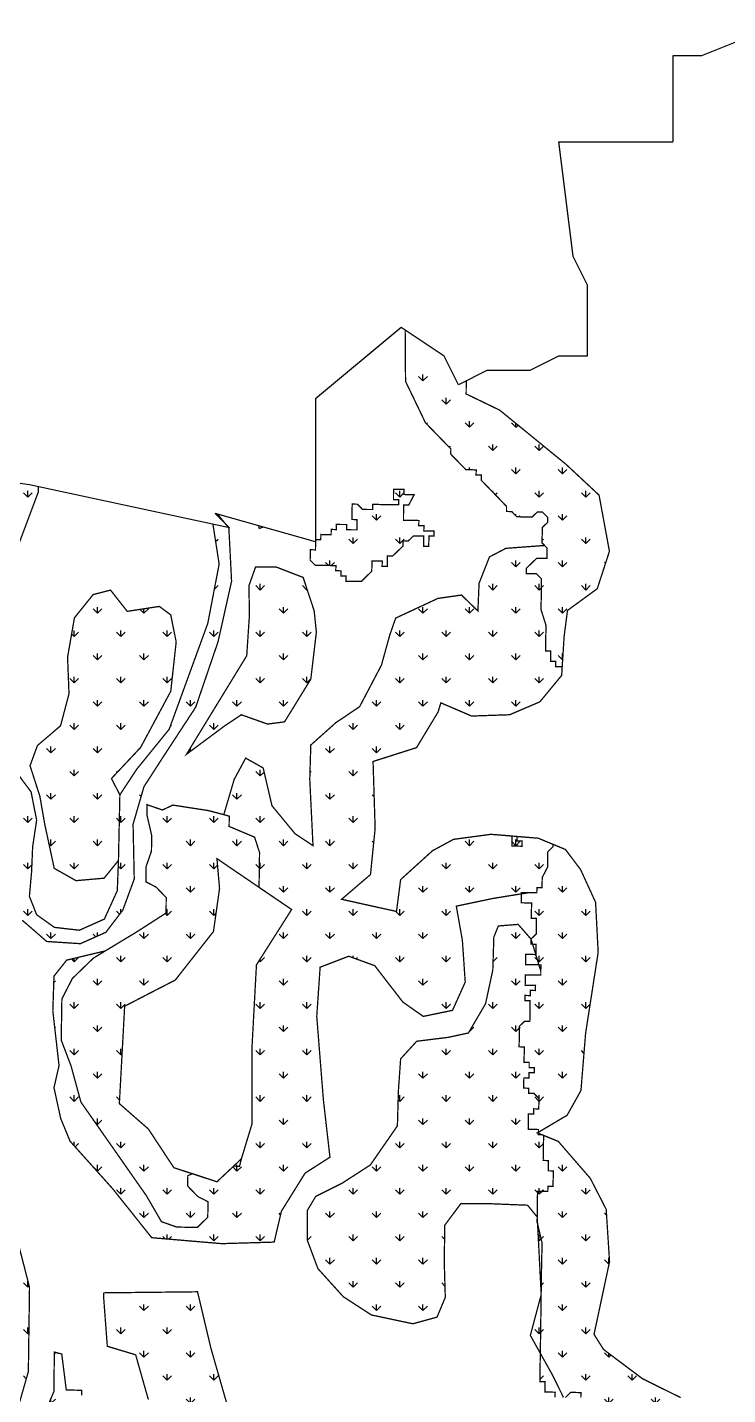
# Model space of a CAD drawing. Header units: metres. Extents: x 265783 to 267484, y 2146823 to 2149464.
# Drawn here: x 266300 to 266841, y 2148407 to 2149464 of the extents above; entities that cross this region are included whole.
import ezdxf

# ---------------------------------------------------------------- set-up
doc = ezdxf.new("R2010")
doc.units = ezdxf.units.M
doc.layers.add('MANGROOVES BUFFER ZONE', color=120, linetype='Continuous')
doc.layers.add('village', color=3, linetype='Continuous')

msp = doc.modelspace()

# ---------------------------------------------------------------- hatches: boundary and pattern name
at = {"layer": 'MANGROOVES BUFFER ZONE'}
h = msp.add_hatch(dxfattribs=at)
h.set_pattern_fill('GRASS', color=256)
h.paths.add_polyline_path([(266446.7, 2148821.6), (266504.4, 2148782.3), (266477.2, 2148739.5), (266473.8, 2148676.4), (266473.8, 2148616.7), (266465.6, 2148589.7), (266459.6, 2148584), (266446.7, 2148571.9), (266413.4, 2148582.8), (266393.7, 2148612.7), (266371.3, 2148632.3), (266375.4, 2148707.6), (266414.5, 2148727.8), (266444, 2148765.3), (266448.7, 2148798.6)], flags=16)
h.paths.add_polyline_path([(266622.2, 2149209.9), (266592.1, 2149230), (266592.4, 2149190.4), (266607.8, 2149158.4), (266627.4, 2149138.2), (266627.3, 2149134.2), (266639.1, 2149122.1), (266643, 2149122.1), (266647, 2149122), (266646.9, 2149118), (266650.9, 2149118), (266650.9, 2149114), (266662.6, 2149101.9), (266666.5, 2149097.9), (266670.4, 2149093.8), (266670.4, 2149089.9), (266674.4, 2149089.8), (266678.3, 2149085.8), (266682.2, 2149085.7), (266686.2, 2149085.6), (266690.2, 2149085.6), (266694.2, 2149089.5), (266698.2, 2149089.4), (266702.1, 2149085.4), (266702.1, 2149081.4), (266698, 2149077.5), (266698, 2149073.5), (266697.9, 2149069.6), (266697.9, 2149065.6), (266699.8, 2149063.6), (266669.9, 2149061.4), (266657.2, 2149054.7), (266649.2, 2149034.4), (266648.3, 2149013), (266635.6, 2149025.3), (266617.4, 2149022.7), (266584.8, 2149007.5), (266580.2, 2148994.4), (266573.8, 2148971.2), (266556.9, 2148939), (266538.7, 2148926.8), (266519.2, 2148909.4), (266518.4, 2148882.8), (266520.9, 2148831.6), (266507, 2148840.9), (266489.2, 2148862.5), (266482.4, 2148891.7), (266468.9, 2148899.3), (266460, 2148882.8), (266452, 2148855.6), (266440.3, 2148858.7), (266412.6, 2148863), (266404.6, 2148859.2), (266392.7, 2148863.3), (266392.6, 2148855.4), (266396.3, 2148839.4), (266396.1, 2148827.5), (266392, 2148815.6), (266391.8, 2148803.7), (266399.7, 2148799.6), (266407.5, 2148791.5), (266407.4, 2148779.6), (266395.3, 2148771.8), (266383.3, 2148764.1), (266360.4, 2148750.3), (266330.6, 2148743.2), (266320.8, 2148730.8), (266319.9, 2148704), (266324.7, 2148661.7), (266320.8, 2148644.6), (266326, 2148620.8), (266333.2, 2148603.3), (266366, 2148566.7), (266396.3, 2148528.7), (266450.4, 2148524.1), (266490.9, 2148525.3), (266496.5, 2148549.2), (266514.8, 2148578.6), (266534, 2148590.9), (266528.9, 2148635.4), (266523.8, 2148699.7), (266526.4, 2148737.7), (266548.5, 2148746.2), (266568.6, 2148738.9), (266590.3, 2148710.8), (266606.1, 2148699.7), (266628.7, 2148704.4), (266638.5, 2148726.2), (266636.3, 2148758.5), (266631.6, 2148784.9), (266660.2, 2148790.9), (266681.9, 2148794.4), (266681.9, 2148791.4), (266681.8, 2148787.5), (266685.8, 2148787.4), (266689.8, 2148787.4), (266689.7, 2148783.4), (266689.6, 2148779.4), (266689.6, 2148775.4), (266693.5, 2148775.4), (266693.5, 2148771.4), (266693.4, 2148767.4), (266693.4, 2148763.4), (266689.3, 2148759.5), (266679.4, 2148770.8), (266664.1, 2148769.6), (266660.6, 2148761), (266659.8, 2148735.5), (266654.2, 2148709.5), (266641, 2148686.9), (266625.3, 2148683.5), (266601, 2148680.5), (266588.6, 2148666.9), (266586.9, 2148642.6), (266586.1, 2148615.1), (266565.2, 2148584.9), (266543.4, 2148570.8), (266523, 2148560.6), (266516.6, 2148549.9), (266516.6, 2148526.5), (266524.7, 2148504.8), (266544.3, 2148483.1), (266566, 2148469), (266598, 2148462.2), (266616.7, 2148467.3), (266623.1, 2148482.6), (266622.3, 2148509.9), (266622.7, 2148538.4), (266635.1, 2148555), (266656.4, 2148555), (266686.7, 2148553.8), (266694.1, 2148544.7), (266694, 2148540.8), (266694.4, 2148539.3), (266697.2, 2148484.7), (266688.8, 2148453.2), (266696.5, 2148439.4), (266696.4, 2148433.4), (266696.3, 2148425.4), (266696.2, 2148421.4), (266696.2, 2148417.5), (266700.2, 2148417.4), (266700.1, 2148413.4), (266700, 2148409.4), (266704, 2148409.4), (266708, 2148409.3), (266707.9, 2148405.4), (266711.9, 2148405.3), (266715.9, 2148405.2), (266719.9, 2148409.1), (266723.9, 2148409.1), (266727.9, 2148409), (266727.8, 2148405.1), (266727.8, 2148401.1), (266731.7, 2148397), (266731.6, 2148393.1), (266735.6, 2148393), (266739.6, 2148393), (266743.5, 2148392.9), (266747.5, 2148392.8), (266751.5, 2148392.8), (266751.4, 2148388.8), (266755.4, 2148388.7), (266759.4, 2148388.7), (266759.3, 2148384.7), (266763.3, 2148384.6), (266763.2, 2148380.7), (266767.1, 2148376.6), (266771.1, 2148372.6), (266775, 2148372.5), (266775.1, 2148376.5), (266779.1, 2148376.5), (266779, 2148372.5), (266779, 2148368.5), (266775, 2148368.6), (266771, 2148368.6), (266770.9, 2148364.7), (266767, 2148364.7), (266770.9, 2148360.7), (266770.8, 2148356.7), (266770.8, 2148352.7), (266774.7, 2148352.7), (266774.7, 2148348.7), (266778.7, 2148348.6), (266782, 2148304.8), (266777.6, 2148277.1), (266773.6, 2148273.2), (266765.6, 2148273.3), (266749.7, 2148269.5), (266741.6, 2148265.7), (266741.6, 2148261.7), (266737.4, 2148245.9), (266737.3, 2148241.9), (266737.3, 2148237.9), (266733.3, 2148238), (266730.4, 2148235.2), (266732.5, 2148235.2), (266756.9, 2148239.1), (266772.6, 2148248.6), (266783.7, 2148261.3), (266792.1, 2148280.7), (266815.7, 2148312.5), (266824.4, 2148344.3), (266820.9, 2148378.9), (266805, 2148405.1), (266775.5, 2148419.7), (266745.4, 2148442.3), (266738, 2148454), (266750, 2148510.2), (266747.4, 2148550.6), (266735.1, 2148574.6), (266710.4, 2148603.1), (266694.2, 2148609.7), (266717.2, 2148623.3), (266727.9, 2148642.4), (266731.5, 2148686.7), (266741.2, 2148749.2), (266739.2, 2148787.9), (266727.6, 2148813.2), (266715.9, 2148828.7), (266694.9, 2148837.4), (266658.3, 2148840.4), (266629.4, 2148836.5), (266613.2, 2148827.7), (266588.6, 2148805.4), (266585.4, 2148780.8), (266543, 2148790.2), (266565.3, 2148809.3), (266568.9, 2148844.9), (266567.3, 2148896.7), (266600.9, 2148907.4), (266617.5, 2148934.9), (266619.7, 2148942), (266643.4, 2148931.8), (266672.8, 2148932.8), (266696.2, 2148942.8), (266713, 2148963.2), (266714.9, 2148993.3), (266717.5, 2149013.4), (266740.5, 2149030.2), (266749.9, 2149059.1), (266741.9, 2149102.5), (266716.6, 2149126.1), (266665.1, 2149168.2), (266639.2, 2149180.7), (266639.3, 2149190.9), (266633.2, 2149187.8)])
h = msp.add_hatch(dxfattribs=at)
h.set_pattern_fill('GRASS', color=256)
h.paths.add_polyline_path([(266308.7, 2149105), (266308.8, 2149109), (266301.8, 2149110.5), (266224.5, 2149121.5), (266163.8, 2149131.6), (266166.9, 2149121.6), (266133, 2149076.9), (266121.6, 2149056.4), (266117.4, 2149027.5), (266128.1, 2148990.6), (266141.4, 2148976.2), (266170.3, 2148976.6), (266180.9, 2149007.4), (266196.9, 2149062.9), (266210.6, 2149071.2), (266227.7, 2149057.2), (266232.3, 2149036.2), (266244.4, 2149027.1), (266260.8, 2149028.6), (266290.1, 2149055.3)])
h = msp.add_hatch(dxfattribs=at)
h.set_pattern_fill('GRASS', color=256)
h.paths.add_polyline_path([(266583.2, 2149107.1), (266583.1, 2149103.1), (266583.1, 2149099.1), (266587, 2149099), (266587, 2149095.1), (266583, 2149095.1), (266579, 2149095.2), (266575, 2149095.2), (266571.1, 2149095.3), (266567.1, 2149095.4), (266567, 2149091.4), (266563.1, 2149091.4), (266559.1, 2149091.5), (266555.2, 2149095.5), (266551.2, 2149095.6), (266551.1, 2149091.6), (266551.1, 2149087.6), (266551, 2149083.7), (266555, 2149083.6), (266554.9, 2149079.6), (266554.9, 2149075.7), (266550.9, 2149075.7), (266546.9, 2149075.8), (266547, 2149079.8), (266543, 2149079.8), (266539, 2149079.9), (266539, 2149075.9), (266535, 2149076), (266534.9, 2149072), (266531, 2149072), (266527, 2149072.1), (266526.9, 2149068.1), (266523, 2149068.2), (266522.9, 2149064.2), (266522.8, 2149060.2), (266518.9, 2149060.3), (266518.8, 2149056.3), (266518.7, 2149052.3), (266522.7, 2149048.3), (266526.6, 2149048.2), (266530.6, 2149048.2), (266534.6, 2149048.1), (266538.6, 2149048.1), (266538.5, 2149044.1), (266542.5, 2149044), (266542.4, 2149040.1), (266546.4, 2149040), (266546.3, 2149036), (266550.3, 2149036), (266554.3, 2149035.9), (266558.3, 2149035.8), (266562.3, 2149039.8), (266566.3, 2149043.7), (266566.4, 2149047.7), (266566.4, 2149051.6), (266570.4, 2149051.6), (266574.4, 2149051.5), (266574.3, 2149047.5), (266578.3, 2149047.5), (266578.4, 2149051.5), (266578.4, 2149055.4), (266582.4, 2149055.4), (266586.4, 2149059.3), (266590.5, 2149063.2), (266590.5, 2149067.2), (266594.5, 2149067.1), (266598.5, 2149071), (266602.5, 2149071), (266606.5, 2149070.9), (266606.4, 2149066.9), (266606.4, 2149063), (266610.3, 2149062.9), (266610.4, 2149066.9), (266610.5, 2149070.9), (266614.4, 2149070.8), (266614.5, 2149074.8), (266610.5, 2149074.8), (266606.5, 2149074.9), (266606.6, 2149078.9), (266602.6, 2149078.9), (266602.7, 2149082.9), (266598.7, 2149083), (266594.7, 2149083), (266590.8, 2149083.1), (266590.8, 2149087.1), (266590.9, 2149091), (266590.9, 2149095), (266594.9, 2149094.9), (266599, 2149102.8), (266595, 2149102.9), (266591.1, 2149103), (266591.1, 2149106.9), (266587.1, 2149107)], flags=17)
h.paths.add_polyline_path([(266482.5, 2149077.8), (266478.9, 2149078.8), (266479.4, 2149076.8)])
h = msp.add_hatch(dxfattribs=at)
h.set_pattern_fill('GRASS', color=256)
h.paths.add_polyline_path([(266447.6, 2148989.4), (266458, 2149036), (266455.9, 2149077.1), (266455.7, 2149077.5), (266443.6, 2149080.1), (266448.4, 2149049.2), (266439.6, 2149003.4), (266409.8, 2148921.6), (266384.7, 2148890.7), (266371.7, 2148870.9), (266370.6, 2148820.2), (266369.7, 2148796.8), (266359.7, 2148774.9), (266340.4, 2148766.3), (266321.1, 2148768.5), (266307.4, 2148778.3), (266301.8, 2148792.5), (266303.5, 2148811.4), (266304.3, 2148830.7), (266307.4, 2148851.3), (266303.1, 2148873.2), (266293.2, 2148886.5), (266281.2, 2148896.4), (266255.4, 2148900.6), (266229.6, 2148901.9), (266212.4, 2148897.2), (266188, 2148885.6), (266192.3, 2148896.8), (266215.4, 2148913.1), (266229.6, 2148925.1), (266230, 2148939.7), (266217.2, 2148944), (266198.7, 2148930.3), (266175.5, 2148926.8), (266155.7, 2148921.2), (266141.6, 2148906.2), (266140.3, 2148892.1), (266162.6, 2148886.5), (266173.8, 2148876.6), (266161.3, 2148865), (266139.4, 2148864.2), (266114.1, 2148874.5), (266090, 2148882.2), (266059.1, 2148873.6), (266048.8, 2148832), (266052.2, 2148797.2), (266080.2, 2148773.6), (266096.1, 2148773.2), (266112.4, 2148781.8), (266126.5, 2148789.9), (266139.9, 2148788.2), (266164.4, 2148756.2), (266215.9, 2148680.2), (266222.8, 2148651.9), (266231.8, 2148629.6), (266256.9, 2148574.8), (266281.9, 2148532.5), (266291, 2148498.8), (266295.8, 2148456.8), (266292.8, 2148420.8), (266283.3, 2148386.5), (266266.6, 2148357.3), (266241.7, 2148323.4), (266232.3, 2148297.9), (266233.7, 2148295.7), (266230.2, 2148285.5), (266228.6, 2148274.6), (266225.7, 2148256.8), (266226.7, 2148232.4), (266229.4, 2148224.2), (266250.2, 2148310.7), (266287.8, 2148379), (266301, 2148425.2), (266301.9, 2148490.4), (266292.1, 2148528.5), (266236.9, 2148634.7), (266226.6, 2148686.1), (266152.8, 2148788.9), (266153.8, 2148819.4), (266169.5, 2148846.6), (266199.3, 2148882.2), (266233.3, 2148892.3), (266271.5, 2148891.1), (266290.8, 2148874.3), (266296.3, 2148860.4), (266290.4, 2148827.3), (266287.9, 2148792.9), (266296.3, 2148774), (266315.2, 2148757.6), (266341.2, 2148755.9), (266360.9, 2148764.7), (266374, 2148781.9), (266382.8, 2148805.9), (266381.9, 2148848.2), (266390.3, 2148877.2), (266405.6, 2148900.9), (266430.3, 2148938.7)])
h = msp.add_hatch(dxfattribs=at)
h.set_pattern_fill('GRASS', color=256)
h.paths.add_polyline_path([(266631.6, 2148784.9), (266660.2, 2148790.9), (266681.9, 2148794.4), (266681.9, 2148795.4), (266685.9, 2148795.4), (266689.9, 2148795.3), (266693.8, 2148795.2), (266693.9, 2148799.2), (266697.9, 2148799.2), (266697.9, 2148803.1), (266698, 2148807.1), (266702.1, 2148815), (266702.1, 2148819), (266702.2, 2148823), (266702.3, 2148826.9), (266706.3, 2148830.9), (266706.3, 2148832.7), (266694.9, 2148837.4), (266678.6, 2148838.7), (266678.5, 2148835.2), (266682.5, 2148835.2), (266682.4, 2148831.2), (266678.5, 2148831.3), (266674.5, 2148831.3), (266674.6, 2148835.3), (266674.6, 2148839.1), (266658.3, 2148840.4), (266629.4, 2148836.5), (266613.2, 2148827.7), (266588.6, 2148805.4), (266585.4, 2148780.8), (266543, 2148790.2), (266565.3, 2148809.3), (266568.9, 2148844.9), (266567.3, 2148896.7), (266600.9, 2148907.4), (266617.5, 2148934.9), (266619.7, 2148942), (266643.4, 2148931.8), (266672.8, 2148932.8), (266696.2, 2148942.8), (266713, 2148963.2), (266713.4, 2148969.9), (266712.3, 2148969.9), (266708.4, 2148970), (266708.4, 2148974), (266704.4, 2148974), (266704.5, 2148978), (266704.6, 2148982), (266700.6, 2148982), (266700.6, 2148986), (266700.9, 2149001.9), (266697.1, 2149013.9), (266697.1, 2149017.9), (266697.2, 2149021.9), (266697.3, 2149025.8), (266697.4, 2149033.8), (266697.4, 2149037.8), (266693.5, 2149041.8), (266689.6, 2149041.8), (266685.6, 2149041.9), (266685.6, 2149045.9), (266689.7, 2149049.8), (266693.7, 2149053.7), (266697.7, 2149053.7), (266701.7, 2149053.6), (266701.7, 2149057.6), (266701.8, 2149061.5), (266699.8, 2149063.6), (266669.9, 2149061.4), (266657.2, 2149054.7), (266649.2, 2149034.4), (266648.3, 2149013), (266635.6, 2149025.3), (266617.4, 2149022.7), (266584.8, 2149007.5), (266580.2, 2148994.4), (266573.8, 2148971.2), (266556.9, 2148939), (266538.7, 2148926.8), (266519.2, 2148909.4), (266518.4, 2148882.8), (266520.9, 2148831.6), (266507, 2148840.9), (266489.2, 2148862.5), (266482.4, 2148891.7), (266468.9, 2148899.3), (266460, 2148882.8), (266452, 2148855.6), (266456.2, 2148854.4), (266456.1, 2148846.5), (266475.8, 2148838.2), (266479.6, 2148826.3), (266479.4, 2148810.4), (266479.2, 2148799.4), (266504.4, 2148782.3), (266477.2, 2148739.5), (266473.8, 2148676.4), (266473.8, 2148616.7), (266465.6, 2148589.7), (266464.1, 2148583.9), (266459.6, 2148584), (266446.7, 2148571.9), (266427.6, 2148578.2), (266424.2, 2148576.6), (266424.1, 2148568.6), (266431.9, 2148560.5), (266439.8, 2148556.5), (266439.6, 2148544.5), (266435.6, 2148540.6), (266431.6, 2148536.7), (266415.7, 2148536.9), (266403.8, 2148541.1), (266392.2, 2148561.1), (266341.6, 2148633.5), (266334, 2148661.4), (266326.4, 2148681.4), (266326.7, 2148701.3), (266326.9, 2148713.2), (266335, 2148729), (266351.2, 2148744.7), (266360.4, 2148750.3), (266330.6, 2148743.2), (266320.8, 2148730.8), (266319.9, 2148704), (266324.7, 2148661.7), (266320.8, 2148644.6), (266326, 2148620.8), (266333.2, 2148603.3), (266366, 2148566.7), (266396.3, 2148528.7), (266450.4, 2148524.1), (266490.9, 2148525.3), (266496.5, 2148549.2), (266514.8, 2148578.6), (266534, 2148590.9), (266528.9, 2148635.4), (266523.8, 2148699.7), (266526.4, 2148737.7), (266548.5, 2148746.2), (266568.6, 2148738.9), (266590.3, 2148710.8), (266606.1, 2148699.7), (266628.7, 2148704.4), (266638.5, 2148726.2), (266636.3, 2148758.5)])
h = msp.add_hatch(dxfattribs=at)
h.set_pattern_fill('GRASS', color=256)
h.paths.add_polyline_path([(266523.5, 2148996.6), (266521.8, 2149013.1), (266513.3, 2149038.9), (266492.6, 2149046.9), (266476.5, 2149046.9), (266471.4, 2149032.5), (266471.8, 2149010.1), (266469.7, 2148978.4), (266423.2, 2148902.3), (266452.8, 2148924.3), (266465.5, 2148932.8), (266485.8, 2148925.6), (266498.9, 2148927.3), (266519.2, 2148960.3)])
h = msp.add_hatch(dxfattribs=at)
h.set_pattern_fill('GRASS', color=256)
h.paths.add_polyline_path([(266411, 2148950.9), (266415.2, 2148989.1), (266411, 2149010), (266402.2, 2149016.5), (266377.4, 2149012.7), (266364.5, 2149029.1), (266351.1, 2149025.7), (266336.6, 2149007.7), (266331.3, 2148977.3), (266332.4, 2148949), (266325.9, 2148924.3), (266308, 2148909), (266302.3, 2148893.4), (266309.9, 2148869.8), (266313.7, 2148848), (266321, 2148814.1), (266337.8, 2148804.6), (266359.5, 2148806.5), (266370.6, 2148820.2), (266371.7, 2148870.9), (266365.2, 2148883.5), (266387.7, 2148907.5)])
h = msp.add_hatch(dxfattribs=at)
h.set_pattern_fill('GRASS', color=256)
h.paths.add_polyline_path([(266739.2, 2148787.9), (266727.6, 2148813.2), (266715.9, 2148828.7), (266706.3, 2148832.7), (266706.3, 2148830.9), (266702.3, 2148826.9), (266702.2, 2148823), (266702.1, 2148819), (266702.1, 2148815), (266698, 2148807.1), (266697.9, 2148803.1), (266697.9, 2148799.2), (266693.9, 2148799.2), (266693.8, 2148795.2), (266689.9, 2148795.3), (266687.5, 2148795.3), (266681.9, 2148794.4), (266681.9, 2148791.4), (266681.8, 2148787.5), (266685.8, 2148787.4), (266689.8, 2148787.4), (266689.7, 2148783.4), (266689.6, 2148779.4), (266689.6, 2148775.4), (266693.5, 2148775.4), (266693.5, 2148771.4), (266693.4, 2148767.4), (266693.4, 2148763.4), (266689.3, 2148759.5), (266690.6, 2148755.5), (266693.3, 2148755.5), (266693.2, 2148751.5), (266693.1, 2148747.1), (266695.4, 2148739.6), (266697, 2148739.5), (266696.9, 2148735.6), (266696.9, 2148731.6), (266692.9, 2148731.6), (266688.9, 2148731.7), (266684.9, 2148731.8), (266684.9, 2148727.8), (266684.8, 2148723.8), (266688.8, 2148723.7), (266692.8, 2148723.7), (266692.7, 2148719.7), (266688.7, 2148719.8), (266688.7, 2148715.8), (266684.7, 2148715.9), (266684.7, 2148711.9), (266688.6, 2148711.8), (266688.6, 2148707.8), (266688.5, 2148703.9), (266688.5, 2148699.9), (266688.4, 2148695.9), (266684.4, 2148696), (266680.4, 2148692.1), (266680.3, 2148688.1), (266680.3, 2148684.1), (266680.1, 2148676.2), (266684.1, 2148676.1), (266684.1, 2148672.1), (266684, 2148668.1), (266683.9, 2148664.2), (266687.9, 2148664.1), (266687.9, 2148660.1), (266691.8, 2148660.1), (266691.8, 2148656.1), (266687.8, 2148656.2), (266687.7, 2148652.2), (266683.8, 2148652.2), (266683.7, 2148648.3), (266683.7, 2148644.3), (266687.6, 2148644.2), (266687.6, 2148640.3), (266691.5, 2148640.2), (266695.5, 2148636.2), (266695.4, 2148632.2), (266695.3, 2148628.2), (266691.4, 2148628.3), (266691.3, 2148624.3), (266687.3, 2148624.4), (266687.3, 2148620.4), (266687.2, 2148616.4), (266687.2, 2148612.4), (266691.1, 2148612.4), (266695.1, 2148612.3), (266695.1, 2148610.2), (266717.2, 2148623.3), (266727.9, 2148642.4), (266731.5, 2148686.7), (266741.2, 2148749.2)])
h = msp.add_hatch(dxfattribs=at)
h.set_pattern_fill('GRASS', color=256)
h.paths.add_polyline_path([(266699, 2148607.8), (266697.7, 2148608.3), (266695, 2148608.3), (266695.1, 2148609.4), (266694.2, 2148609.7), (266695.1, 2148610.2), (266695.1, 2148612.3), (266691.1, 2148612.4), (266687.2, 2148612.4), (266687.2, 2148616.4), (266687.3, 2148620.4), (266687.3, 2148624.4), (266691.3, 2148624.3), (266691.4, 2148628.3), (266695.3, 2148628.2), (266695.4, 2148632.2), (266695.5, 2148636.2), (266691.5, 2148640.2), (266687.6, 2148640.3), (266687.6, 2148644.2), (266683.7, 2148644.3), (266683.7, 2148648.3), (266683.8, 2148652.2), (266687.7, 2148652.2), (266687.8, 2148656.2), (266691.8, 2148656.1), (266691.8, 2148660.1), (266687.9, 2148660.1), (266687.9, 2148664.1), (266683.9, 2148664.2), (266684, 2148668.1), (266684.1, 2148672.1), (266684.1, 2148676.1), (266680.1, 2148676.2), (266680.3, 2148684.1), (266680.3, 2148688.1), (266680.4, 2148692.1), (266684.4, 2148696), (266688.4, 2148695.9), (266688.5, 2148699.9), (266688.5, 2148703.9), (266688.6, 2148707.8), (266688.6, 2148711.8), (266684.7, 2148711.9), (266684.7, 2148715.9), (266688.7, 2148715.8), (266688.7, 2148719.8), (266692.7, 2148719.7), (266692.8, 2148723.7), (266688.8, 2148723.7), (266684.8, 2148723.8), (266684.9, 2148727.8), (266684.9, 2148731.8), (266688.9, 2148731.7), (266692.9, 2148731.6), (266696.9, 2148731.6), (266696.9, 2148734.7), (266695.4, 2148739.6), (266693, 2148739.6), (266689, 2148739.6), (266685.1, 2148739.7), (266685.1, 2148743.7), (266685.2, 2148747.7), (266689.2, 2148747.6), (266693, 2148747.5), (266690.6, 2148755.5), (266689.3, 2148755.6), (266689.3, 2148759.5), (266679.4, 2148770.8), (266664.1, 2148769.6), (266660.6, 2148761), (266659.8, 2148735.5), (266654.2, 2148709.5), (266641, 2148686.9), (266625.3, 2148683.5), (266601, 2148680.5), (266588.6, 2148666.9), (266586.9, 2148642.6), (266586.1, 2148615.1), (266565.2, 2148584.9), (266543.4, 2148570.8), (266523, 2148560.6), (266516.6, 2148549.9), (266516.6, 2148526.5), (266524.7, 2148504.8), (266544.3, 2148483.1), (266566, 2148469), (266598, 2148462.2), (266616.7, 2148467.3), (266623.1, 2148482.6), (266622.3, 2148509.9), (266622.7, 2148538.4), (266635.1, 2148555), (266656.4, 2148555), (266686.7, 2148553.8), (266694.1, 2148544.7), (266694.2, 2148548.7), (266694.2, 2148552.7), (266694.3, 2148556.7), (266694.3, 2148560.6), (266694.4, 2148564.6), (266698.4, 2148564.5), (266702.3, 2148564.5), (266702.4, 2148568.5), (266706.4, 2148568.4), (266706.4, 2148572.4), (266706.5, 2148576.4), (266706.6, 2148580.3), (266702.6, 2148580.4), (266702.6, 2148584.4), (266702.7, 2148588.3), (266698.7, 2148588.4), (266698.8, 2148592.4), (266698.8, 2148596.4), (266698.9, 2148600.3), (266699, 2148604.3)])
h = msp.add_hatch(dxfattribs=at)
h.set_pattern_fill('GRASS', color=256)
h.paths.add_polyline_path([(266747.4, 2148550.6), (266735.1, 2148574.6), (266710.4, 2148603.1), (266699, 2148607.8), (266699, 2148604.3), (266698.9, 2148600.3), (266698.8, 2148596.4), (266698.8, 2148592.4), (266698.7, 2148588.4), (266702.7, 2148588.3), (266702.6, 2148584.4), (266702.6, 2148580.4), (266706.6, 2148580.3), (266706.5, 2148576.4), (266706.4, 2148572.4), (266706.4, 2148568.4), (266702.4, 2148568.5), (266702.3, 2148564.5), (266698.4, 2148564.5), (266694.4, 2148564.6), (266694.3, 2148560.6), (266694.3, 2148556.7), (266694.2, 2148552.7), (266694.2, 2148548.7), (266694.1, 2148544.7), (266694.4, 2148539.3), (266697.8, 2148524.8), (266697.7, 2148520.8), (266697.7, 2148516.8), (266697.6, 2148512.9), (266697.5, 2148508.9), (266697.1, 2148481.1), (266697.1, 2148477.1), (266697, 2148473.1), (266696.6, 2148445.3), (266696.5, 2148439.4), (266705.9, 2148422.6), (266714.4, 2148405.3), (266715.9, 2148405.2), (266719.9, 2148409.1), (266723.9, 2148409.1), (266727.9, 2148409), (266727.8, 2148405.1), (266727.8, 2148401.1), (266731.7, 2148397), (266731.6, 2148393.1), (266735.6, 2148393), (266739.6, 2148393), (266743.5, 2148392.9), (266747.5, 2148392.8), (266751.5, 2148392.8), (266751.4, 2148388.8), (266755.4, 2148388.7), (266759.4, 2148388.7), (266759.3, 2148384.7), (266763.3, 2148384.6), (266763.2, 2148380.7), (266767.1, 2148376.6), (266771.1, 2148372.6), (266775, 2148372.5), (266775.1, 2148376.5), (266779.1, 2148376.5), (266779, 2148372.5), (266779, 2148368.5), (266775, 2148368.6), (266771, 2148368.6), (266770.9, 2148364.7), (266767, 2148364.7), (266770.9, 2148360.7), (266770.8, 2148356.7), (266770.8, 2148352.7), (266774.7, 2148352.7), (266774.7, 2148348.7), (266778.7, 2148348.6), (266782, 2148304.8), (266777.6, 2148277.1), (266773.6, 2148273.2), (266765.6, 2148273.3), (266749.7, 2148269.5), (266741.6, 2148265.7), (266741.6, 2148261.7), (266737.4, 2148245.9), (266737.3, 2148241.9), (266737.3, 2148237.9), (266733.3, 2148238), (266730.4, 2148235.2), (266732.5, 2148235.2), (266756.9, 2148239.1), (266772.6, 2148248.6), (266783.7, 2148261.3), (266792.1, 2148280.7), (266815.7, 2148312.5), (266824.4, 2148344.3), (266820.9, 2148378.9), (266805, 2148405.1), (266775.5, 2148419.7), (266745.4, 2148442.3), (266738, 2148454), (266750, 2148510.2)])
h = msp.add_hatch(dxfattribs=at)
h.set_pattern_fill('GRASS', color=256)
h.paths.add_polyline_path([(266637.7, 2148307.9), (266621.1, 2148337.9), (266567.3, 2148348.2), (266522.8, 2148329.6), (266460.7, 2148378.2), (266442, 2148443.4), (266431.7, 2148486.9), (266359.3, 2148486.1), (266359.2, 2148482.1), (266362, 2148444.8), (266383.9, 2148438.2), (266393.6, 2148403.9), (266420.8, 2148366.4), (266402, 2148330.2), (266395.6, 2148361.9), (266365.9, 2148398.5), (266365.9, 2148394.5), (266361.8, 2148390.6), (266357.8, 2148390.7), (266338, 2148394.9), (266342.2, 2148406.8), (266342.2, 2148410.8), (266330.3, 2148411), (266326.8, 2148438.8), (266321.1, 2148440.3), (266320.7, 2148409.8), (266309.6, 2148383.3), (266296.8, 2148362.4), (266297.2, 2148350.8), (266313, 2148350), (266336.1, 2148352.5), (266347.7, 2148345.7), (266343, 2148331.6), (266312.2, 2148322.6), (266288.7, 2148331.2), (266285.2, 2148316.6), (266293, 2148304.1), (266297.1, 2148316), (266320.9, 2148311.7), (266328.8, 2148311.6), (266332.9, 2148315.5), (266332.9, 2148319.5), (266336.9, 2148319.4), (266364.7, 2148315), (266368.6, 2148311), (266360.1, 2148275.3), (266356.6, 2148271.9), (266392.3, 2148272.9), (266434.3, 2148300.7), (266457.6, 2148329.1), (266476.3, 2148311), (266473.7, 2148289.7), (266453.1, 2148271), (266424.6, 2148248.4), (266407.8, 2148221.3), (266409.8, 2148183.8), (266427.9, 2148154.6), (266467.9, 2148130), (266451.1, 2148114.5), (266429.8, 2148109.4), (266425.3, 2148085.5), (266415, 2148075.8), (266393, 2148082.9), (266385.2, 2148108.7), (266378.1, 2148132), (266362.6, 2148141), (266335.5, 2148136.5), (266343.9, 2148118.4), (266337.4, 2148099.7), (266312.2, 2148090), (266310.9, 2148075.8), (266344.5, 2148009.3), (266366.5, 2147991.2), (266389.1, 2148009.9), (266428.5, 2148012.5), (266454.4, 2148023.4), (266451.8, 2148023.4), (266451.9, 2148027.4), (266451.9, 2148031.4), (266459.9, 2148035.2), (266464, 2148039.2), (266468, 2148043.1), (266475.9, 2148043), (266495.8, 2148042.7), (266495.8, 2148038.7), (266495.7, 2148034.7), (266483.8, 2148034.9), (266479.7, 2148031), (266479.7, 2148027), (266479.6, 2148023), (266487.3, 2148022.8), (266500.2, 2148013.2), (266517, 2148003.5), (266555.8, 2148007.4), (266577.1, 2148022.2), (266589.4, 2148055.1), (266612, 2148077.1), (266627.5, 2148080.3), (266658.5, 2148077.7), (266689.4, 2148062.6), (266687.1, 2148071.6), (266683.4, 2148091.6), (266679.5, 2148099.6), (266675.6, 2148099.6), (266671.5, 2148095.7), (266671.6, 2148099.7), (266675.6, 2148099.6), (266675.6, 2148103.6), (266679.6, 2148103.6), (266683.6, 2148103.5), (266687.6, 2148103.4), (266691.5, 2148103.4), (266695.5, 2148103.3), (266695.6, 2148107.3), (266695.6, 2148111.3), (266691.7, 2148115.3), (266683.8, 2148119.4), (266679.8, 2148119.5), (266675.9, 2148123.5), (266676, 2148127.5), (266676, 2148131.5), (266676.1, 2148133.8), (266665.4, 2148137.6), (266633.4, 2148141.2), (266603, 2148133.5), (266572.5, 2148113.4), (266548.8, 2148085.6), (266537.4, 2148055.7), (266507.6, 2148067.4), (266488.8, 2148074.2), (266507.2, 2148098), (266520.1, 2148124.8), (266508.5, 2148158.4), (266468.5, 2148192.9), (266453, 2148198.1), (266468.5, 2148228.6), (266499.5, 2148250.2), (266516.9, 2148282.8), (266548.2, 2148285), (266528.2, 2148257.3), (266530.5, 2148232.8), (266544, 2148204), (266566.9, 2148183.1), (266594.4, 2148176.6), (266623.8, 2148176.6), (266644.1, 2148188.5), (266663.8, 2148210.2), (266678.7, 2148240.2), (266682.9, 2148253.4), (266697.1, 2148241.2), (266716.2, 2148235.1), (266730.4, 2148235.2), (266733.3, 2148238), (266737.3, 2148237.9), (266737.3, 2148241.9), (266737.4, 2148245.9), (266741.6, 2148261.7), (266741.6, 2148265.7), (266749.7, 2148269.5), (266765.6, 2148273.3), (266773.6, 2148273.2), (266777.6, 2148277.1), (266782, 2148304.8), (266778.7, 2148348.6), (266774.7, 2148348.7), (266774.7, 2148352.7), (266770.4, 2148352.7), (266768.8, 2148332.6), (266745.7, 2148338.3), (266715.6, 2148348), (266680, 2148346.8), (266688.1, 2148332.6), (266742.2, 2148300.6), (266724.6, 2148286.2), (266673.9, 2148293.4)])
h.paths.add_polyline_path([(266380.8, 2148064.3), (266384.7, 2148056.2), (266392.5, 2148048.2), (266396.4, 2148044.1), (266404.3, 2148040), (266412.2, 2148036), (266424.1, 2148035.8), (266428.1, 2148031.7), (266432, 2148027.7), (266431.9, 2148019.8), (266427.9, 2148019.8), (266423.9, 2148019.9), (266408, 2148020.1), (266400.1, 2148020.2), (266396.1, 2148020.3), (266392.1, 2148020.3), (266388.1, 2148020.4), (266380.1, 2148016.5), (266376.1, 2148012.6), (266372.1, 2148012.7), (266368.1, 2148012.8), (266364.2, 2148016.8), (266360.4, 2148024.8), (266356.6, 2148040.8), (266352.9, 2148056.7)], flags=16)

# ---------------------------------------------------------------- linework, layer by layer
at = {"color": 3, "flags": 128}
msp.add_lwpolyline([(266710.6, 2149375.6), (266799, 2149375.6)], dxfattribs=at)
at = {"layer": 'MANGROOVES BUFFER ZONE', "const_width": 1}
for points in [[(266592.1, 2149230), (266592.4, 2149190.4), (266607.8, 2149158.4), (266627.4, 2149138.2), (266627.3, 2149134.2), (266639.1, 2149122.1), (266643, 2149122.1), (266647, 2149122), (266646.9, 2149118), (266650.9, 2149118), (266650.9, 2149114), (266662.6, 2149101.9), (266666.5, 2149097.9), (266670.4, 2149093.8), (266670.4, 2149089.9), (266674.4, 2149089.8), (266678.3, 2149085.8), (266682.2, 2149085.7), (266686.2, 2149085.6), (266690.2, 2149085.6), (266694.2, 2149089.5), (266698.2, 2149089.4), (266702.1, 2149085.4), (266702.1, 2149081.4), (266698, 2149077.5), (266698, 2149073.5), (266697.9, 2149069.6), (266697.9, 2149065.6), (266699.8, 2149063.6), (266669.9, 2149061.4), (266657.2, 2149054.7), (266649.2, 2149034.4), (266648.3, 2149013), (266635.6, 2149025.3), (266617.4, 2149022.7), (266584.8, 2149007.5), (266580.2, 2148994.4), (266573.8, 2148971.2), (266556.9, 2148939), (266538.7, 2148926.8), (266519.2, 2148909.4), (266518.4, 2148882.8), (266520.9, 2148831.6), (266507, 2148840.9), (266489.2, 2148862.5), (266482.4, 2148891.7), (266468.9, 2148899.3), (266460, 2148882.8), (266452, 2148855.6), (266440.3, 2148858.7), (266412.6, 2148863), (266404.6, 2148859.2), (266392.7, 2148863.3), (266392.6, 2148855.4), (266396.3, 2148839.4), (266396.1, 2148827.5), (266392, 2148815.6), (266391.8, 2148803.7), (266399.7, 2148799.6), (266407.5, 2148791.5), (266407.4, 2148779.6), (266395.3, 2148771.8), (266383.3, 2148764.1), (266360.4, 2148750.3), (266330.6, 2148743.2), (266320.8, 2148730.8), (266319.9, 2148704), (266324.7, 2148661.7), (266320.8, 2148644.6), (266326, 2148620.8), (266333.2, 2148603.3), (266366, 2148566.7), (266396.3, 2148528.7), (266450.4, 2148524.1), (266490.9, 2148525.3), (266496.5, 2148549.2), (266514.8, 2148578.6), (266534, 2148590.9), (266528.9, 2148635.4), (266523.8, 2148699.7), (266526.4, 2148737.7), (266548.5, 2148746.2), (266568.6, 2148738.9), (266590.3, 2148710.8), (266606.1, 2148699.7), (266628.7, 2148704.4), (266638.5, 2148726.2), (266636.3, 2148758.5), (266631.6, 2148784.9), (266660.2, 2148790.9), (266681.9, 2148794.4), (266681.9, 2148791.4), (266681.8, 2148787.5), (266685.8, 2148787.4), (266689.8, 2148787.4), (266689.7, 2148783.4), (266689.6, 2148779.4), (266689.6, 2148775.4), (266693.5, 2148775.4), (266693.5, 2148771.4), (266693.4, 2148767.4), (266693.4, 2148763.4), (266689.3, 2148759.5), (266679.4, 2148770.8), (266664.1, 2148769.6), (266660.6, 2148761), (266659.8, 2148735.5), (266654.2, 2148709.5), (266641, 2148686.9), (266625.3, 2148683.5), (266601, 2148680.5), (266588.6, 2148666.9), (266586.9, 2148642.6), (266586.1, 2148615.1), (266565.2, 2148584.9), (266543.4, 2148570.8), (266523, 2148560.6), (266516.6, 2148549.9), (266516.6, 2148526.5), (266524.7, 2148504.8), (266544.3, 2148483.1), (266566, 2148469), (266598, 2148462.2), (266616.7, 2148467.3), (266623.1, 2148482.6), (266622.3, 2148509.9), (266622.7, 2148538.4), (266635.1, 2148555), (266656.4, 2148555), (266686.7, 2148553.8), (266694.1, 2148544.7), (266694, 2148540.8), (266694.4, 2148539.3), (266697.2, 2148484.7), (266688.8, 2148453.2), (266696.5, 2148439.4), (266696.4, 2148433.4), (266696.3, 2148425.4), (266696.2, 2148421.4), (266696.2, 2148417.5), (266700.2, 2148417.4), (266700.1, 2148413.4), (266700, 2148409.4), (266704, 2148409.4), (266708, 2148409.3), (266707.9, 2148405.4)], [(266805, 2148405.1), (266775.5, 2148419.7), (266745.4, 2148442.3), (266738, 2148454), (266750, 2148510.2), (266747.4, 2148550.6), (266735.1, 2148574.6), (266710.4, 2148603.1), (266694.2, 2148609.7), (266717.2, 2148623.3), (266727.9, 2148642.4), (266731.5, 2148686.7), (266741.2, 2148749.2), (266739.2, 2148787.9), (266727.6, 2148813.2), (266715.9, 2148828.7), (266694.9, 2148837.4), (266658.3, 2148840.4), (266629.4, 2148836.5), (266613.2, 2148827.7), (266588.6, 2148805.4), (266585.4, 2148780.8), (266543, 2148790.2), (266565.3, 2148809.3), (266568.9, 2148844.9), (266567.3, 2148896.7), (266600.9, 2148907.4), (266617.5, 2148934.9), (266619.7, 2148942), (266643.4, 2148931.8), (266672.8, 2148932.8), (266696.2, 2148942.8), (266713, 2148963.2), (266714.9, 2148993.3), (266717.5, 2149013.4), (266740.5, 2149030.2), (266749.9, 2149059.1), (266741.9, 2149102.5), (266716.6, 2149126.1), (266665.1, 2149168.2), (266639.2, 2149180.7), (266639.3, 2149190.9)], [(266163.8, 2149131.6), (266166.9, 2149121.6), (266133, 2149076.9), (266121.6, 2149056.4), (266117.4, 2149027.5), (266128.1, 2148990.6), (266141.4, 2148976.2), (266170.3, 2148976.6), (266180.9, 2149007.4), (266196.9, 2149062.9), (266210.6, 2149071.2), (266227.7, 2149057.2), (266232.3, 2149036.2), (266244.4, 2149027.1), (266260.8, 2149028.6), (266290.1, 2149055.3), (266308.7, 2149105), (266308.8, 2149109)], [(266443.6, 2149080.1), (266448.4, 2149049.2), (266439.6, 2149003.4), (266409.8, 2148921.6), (266384.7, 2148890.7), (266371.7, 2148870.9), (266370.6, 2148820.2), (266369.7, 2148796.8), (266359.7, 2148774.9), (266340.4, 2148766.3), (266321.1, 2148768.5), (266307.4, 2148778.3), (266301.8, 2148792.5), (266303.5, 2148811.4), (266304.3, 2148830.7), (266307.4, 2148851.3), (266303.1, 2148873.2), (266293.2, 2148886.5)], [(266296.3, 2148774), (266315.2, 2148757.6), (266341.2, 2148755.9), (266360.9, 2148764.7), (266374, 2148781.9), (266382.8, 2148805.9), (266381.9, 2148848.2), (266390.3, 2148877.2), (266405.6, 2148900.9), (266430.3, 2148938.7), (266447.6, 2148989.4), (266458, 2149036), (266455.9, 2149077.1), (266447.1, 2149087.9)], [(266478.9, 2149078.8), (266479.4, 2149076.8), (266482.5, 2149077.8)], [(266805, 2148405.1), (266775.5, 2148419.7), (266745.4, 2148442.3), (266738, 2148454), (266750, 2148510.2), (266747.4, 2148550.6), (266747.4, 2148550.6), (266735.1, 2148574.6), (266710.4, 2148603.1), (266699, 2148607.8), (266699, 2148604.3), (266698.9, 2148600.3), (266698.8, 2148596.4), (266698.8, 2148592.4), (266698.7, 2148588.4), (266702.7, 2148588.3), (266702.6, 2148584.4), (266702.6, 2148580.4), (266706.6, 2148580.3), (266706.5, 2148576.4), (266706.4, 2148572.4), (266706.4, 2148568.4), (266702.4, 2148568.5), (266702.3, 2148564.5), (266698.4, 2148564.5), (266694.4, 2148564.6), (266694.3, 2148560.6), (266694.3, 2148556.7), (266694.2, 2148552.7), (266694.2, 2148548.7), (266694.1, 2148544.7), (266694.4, 2148539.3), (266697.8, 2148524.8), (266697.7, 2148520.8), (266697.7, 2148516.8), (266697.6, 2148512.9), (266697.5, 2148508.9), (266697.1, 2148481.1), (266697.1, 2148477.1), (266697, 2148473.1), (266696.6, 2148445.3), (266696.5, 2148439.4), (266705.9, 2148422.6), (266714.4, 2148405.3)], [(266287.8, 2148379), (266301, 2148425.2), (266301.9, 2148490.4), (266292.1, 2148528.5)], [(266460.7, 2148378.2), (266442, 2148443.4), (266431.7, 2148486.9), (266359.3, 2148486.1), (266359.2, 2148482.1), (266362, 2148444.8), (266383.9, 2148438.2), (266393.6, 2148403.9)], [(266342.2, 2148406.8), (266342.2, 2148410.8), (266330.3, 2148411), (266326.8, 2148438.8), (266321.1, 2148440.3), (266320.7, 2148409.8), (266309.6, 2148383.3)], [(266715.9, 2148405.2), (266719.9, 2148409.1), (266723.9, 2148409.1), (266727.9, 2148409), (266727.8, 2148405.1)], [(266715.9, 2148405.2), (266719.9, 2148409.1), (266723.9, 2148409.1), (266727.9, 2148409), (266727.8, 2148405.1)]]:
    msp.add_lwpolyline(points, dxfattribs=at)
for points in [[(266583.2, 2149107.1), (266583.1, 2149103.1), (266583.1, 2149099.1), (266587, 2149099), (266587, 2149095.1), (266583, 2149095.1), (266579, 2149095.2), (266575, 2149095.2), (266571.1, 2149095.3), (266567.1, 2149095.4), (266567, 2149091.4), (266563.1, 2149091.4), (266559.1, 2149091.5), (266555.2, 2149095.5), (266551.2, 2149095.6), (266551.1, 2149091.6), (266551.1, 2149087.6), (266551, 2149083.7), (266555, 2149083.6), (266554.9, 2149079.6), (266554.9, 2149075.7), (266550.9, 2149075.7), (266546.9, 2149075.8), (266547, 2149079.8), (266543, 2149079.8), (266539, 2149079.9), (266539, 2149075.9), (266535, 2149076), (266534.9, 2149072), (266531, 2149072), (266527, 2149072.1), (266526.9, 2149068.1), (266523, 2149068.2), (266522.9, 2149064.2), (266522.8, 2149060.2), (266518.9, 2149060.3), (266518.8, 2149056.3), (266518.7, 2149052.3), (266522.7, 2149048.3), (266526.6, 2149048.2), (266530.6, 2149048.2), (266534.6, 2149048.1), (266538.6, 2149048.1), (266538.5, 2149044.1), (266542.5, 2149044), (266542.4, 2149040.1), (266546.4, 2149040), (266546.3, 2149036), (266550.3, 2149036), (266554.3, 2149035.9), (266558.3, 2149035.8), (266562.3, 2149039.8), (266566.3, 2149043.7), (266566.4, 2149047.7), (266566.4, 2149051.6), (266570.4, 2149051.6), (266574.4, 2149051.5), (266574.3, 2149047.5), (266578.3, 2149047.5), (266578.4, 2149051.5), (266578.4, 2149055.4), (266582.4, 2149055.4), (266586.4, 2149059.3), (266590.5, 2149063.2), (266590.5, 2149067.2), (266594.5, 2149067.1), (266598.5, 2149071), (266602.5, 2149071), (266606.5, 2149070.9), (266606.4, 2149066.9), (266606.4, 2149063), (266610.3, 2149062.9), (266610.4, 2149066.9), (266610.5, 2149070.9), (266614.4, 2149070.8), (266614.5, 2149074.8), (266610.5, 2149074.8), (266606.5, 2149074.9), (266606.6, 2149078.9), (266602.6, 2149078.9), (266602.7, 2149082.9), (266598.7, 2149083), (266594.7, 2149083), (266590.8, 2149083.1), (266590.8, 2149087.1), (266590.9, 2149091), (266590.9, 2149095), (266594.9, 2149094.9), (266599, 2149102.8), (266595, 2149102.9), (266591.1, 2149103), (266591.1, 2149106.9), (266587.1, 2149107), (266583.2, 2149107.1)], [(266631.6, 2148784.9), (266660.2, 2148790.9), (266681.9, 2148794.4), (266681.9, 2148795.4), (266685.9, 2148795.4), (266689.9, 2148795.3), (266693.8, 2148795.2), (266693.9, 2148799.2), (266697.9, 2148799.2), (266697.9, 2148803.1), (266698, 2148807.1), (266702.1, 2148815), (266702.1, 2148819), (266702.2, 2148823), (266702.3, 2148826.9), (266706.3, 2148830.9), (266706.3, 2148832.7), (266694.9, 2148837.4), (266678.6, 2148838.7), (266678.5, 2148835.2), (266682.5, 2148835.2), (266682.4, 2148831.2), (266678.5, 2148831.3), (266674.5, 2148831.3), (266674.6, 2148835.3), (266674.6, 2148839.1), (266658.3, 2148840.4), (266629.4, 2148836.5), (266613.2, 2148827.7), (266588.6, 2148805.4), (266585.4, 2148780.8), (266543, 2148790.2), (266565.3, 2148809.3), (266568.9, 2148844.9), (266567.3, 2148896.7), (266600.9, 2148907.4), (266617.5, 2148934.9), (266619.7, 2148942), (266643.4, 2148931.8), (266672.8, 2148932.8), (266696.2, 2148942.8), (266713, 2148963.2), (266713.4, 2148969.9), (266712.3, 2148969.9), (266708.4, 2148970), (266708.4, 2148974), (266704.4, 2148974), (266704.5, 2148978), (266704.6, 2148982), (266700.6, 2148982), (266700.6, 2148986), (266700.9, 2149001.9), (266697.1, 2149013.9), (266697.1, 2149017.9), (266697.2, 2149021.9), (266697.3, 2149025.8), (266697.4, 2149033.8), (266697.4, 2149037.8), (266693.5, 2149041.8), (266689.6, 2149041.8), (266685.6, 2149041.9), (266685.6, 2149045.9), (266689.7, 2149049.8), (266693.7, 2149053.7), (266697.7, 2149053.7), (266701.7, 2149053.6), (266701.7, 2149057.6), (266701.8, 2149061.5), (266699.8, 2149063.6), (266669.9, 2149061.4), (266657.2, 2149054.7), (266649.2, 2149034.4), (266648.3, 2149013), (266635.6, 2149025.3), (266617.4, 2149022.7), (266584.8, 2149007.5), (266580.2, 2148994.4), (266573.8, 2148971.2), (266556.9, 2148939), (266538.7, 2148926.8), (266519.2, 2148909.4), (266518.4, 2148882.8), (266520.9, 2148831.6), (266507, 2148840.9), (266489.2, 2148862.5), (266482.4, 2148891.7), (266468.9, 2148899.3), (266460, 2148882.8), (266452, 2148855.6), (266456.2, 2148854.4), (266456.1, 2148846.5), (266475.8, 2148838.2), (266479.6, 2148826.3), (266479.4, 2148810.4), (266479.2, 2148799.4), (266504.4, 2148782.3), (266477.2, 2148739.5), (266473.8, 2148676.4), (266473.8, 2148616.7), (266465.6, 2148589.7), (266464.1, 2148583.9), (266459.6, 2148584), (266446.7, 2148571.9), (266427.6, 2148578.2), (266424.2, 2148576.6), (266424.1, 2148568.6), (266431.9, 2148560.5), (266439.8, 2148556.5), (266439.6, 2148544.5), (266435.6, 2148540.6), (266431.6, 2148536.7), (266415.7, 2148536.9), (266403.8, 2148541.1), (266392.2, 2148561.1), (266341.6, 2148633.5), (266334, 2148661.4), (266326.4, 2148681.4), (266326.7, 2148701.3), (266326.9, 2148713.2), (266335, 2148729), (266351.2, 2148744.7), (266360.4, 2148750.3), (266330.6, 2148743.2), (266320.8, 2148730.8), (266319.9, 2148704), (266324.7, 2148661.7), (266320.8, 2148644.6), (266326, 2148620.8), (266333.2, 2148603.3), (266366, 2148566.7), (266396.3, 2148528.7), (266450.4, 2148524.1), (266490.9, 2148525.3), (266496.5, 2148549.2), (266514.8, 2148578.6), (266534, 2148590.9), (266528.9, 2148635.4), (266523.8, 2148699.7), (266526.4, 2148737.7), (266548.5, 2148746.2), (266568.6, 2148738.9), (266590.3, 2148710.8), (266606.1, 2148699.7), (266628.7, 2148704.4), (266638.5, 2148726.2), (266636.3, 2148758.5), (266631.6, 2148784.9)], [(266523.5, 2148996.6), (266521.8, 2149013.1), (266513.3, 2149038.9), (266492.6, 2149046.9), (266476.5, 2149046.9), (266471.4, 2149032.5), (266471.8, 2149010.1), (266469.7, 2148978.4), (266423.2, 2148902.3), (266452.8, 2148924.3), (266465.5, 2148932.8), (266485.8, 2148925.6), (266498.9, 2148927.3), (266519.2, 2148960.3), (266523.5, 2148996.6)], [(266411, 2148950.9), (266415.2, 2148989.1), (266411, 2149010), (266402.2, 2149016.5), (266377.4, 2149012.7), (266364.5, 2149029.1), (266351.1, 2149025.7), (266336.6, 2149007.7), (266331.3, 2148977.3), (266332.4, 2148949), (266325.9, 2148924.3), (266308, 2148909), (266302.3, 2148893.4), (266309.9, 2148869.8), (266313.7, 2148848), (266321, 2148814.1), (266337.8, 2148804.6), (266359.5, 2148806.5), (266370.6, 2148820.2), (266371.7, 2148870.9), (266365.2, 2148883.5), (266387.7, 2148907.5), (266411, 2148950.9)], [(266739.2, 2148787.9), (266727.6, 2148813.2), (266715.9, 2148828.7), (266706.3, 2148832.7), (266706.3, 2148830.9), (266702.3, 2148826.9), (266702.2, 2148823), (266702.1, 2148819), (266702.1, 2148815), (266698, 2148807.1), (266697.9, 2148803.1), (266697.9, 2148799.2), (266693.9, 2148799.2), (266693.8, 2148795.2), (266689.9, 2148795.3), (266687.5, 2148795.3), (266681.9, 2148794.4), (266681.9, 2148791.4), (266681.8, 2148787.5), (266685.8, 2148787.4), (266689.8, 2148787.4), (266689.7, 2148783.4), (266689.6, 2148779.4), (266689.6, 2148775.4), (266693.5, 2148775.4), (266693.5, 2148771.4), (266693.4, 2148767.4), (266693.4, 2148763.4), (266689.3, 2148759.5), (266690.6, 2148755.5), (266693.3, 2148755.5), (266693.2, 2148751.5), (266693.1, 2148747.1), (266695.4, 2148739.6), (266697, 2148739.5), (266696.9, 2148735.6), (266696.9, 2148731.6), (266692.9, 2148731.6), (266688.9, 2148731.7), (266684.9, 2148731.8), (266684.9, 2148727.8), (266684.8, 2148723.8), (266688.8, 2148723.7), (266692.8, 2148723.7), (266692.7, 2148719.7), (266688.7, 2148719.8), (266688.7, 2148715.8), (266684.7, 2148715.9), (266684.7, 2148711.9), (266688.6, 2148711.8), (266688.6, 2148707.8), (266688.5, 2148703.9), (266688.5, 2148699.9), (266688.4, 2148695.9), (266684.4, 2148696), (266680.4, 2148692.1), (266680.3, 2148688.1), (266680.3, 2148684.1), (266680.1, 2148676.2), (266684.1, 2148676.1), (266684.1, 2148672.1), (266684, 2148668.1), (266683.9, 2148664.2), (266687.9, 2148664.1), (266687.9, 2148660.1), (266691.8, 2148660.1), (266691.8, 2148656.1), (266687.8, 2148656.2), (266687.7, 2148652.2), (266683.8, 2148652.2), (266683.7, 2148648.3), (266683.7, 2148644.3), (266687.6, 2148644.2), (266687.6, 2148640.3), (266691.5, 2148640.2), (266695.5, 2148636.2), (266695.4, 2148632.2), (266695.3, 2148628.2), (266691.4, 2148628.3), (266691.3, 2148624.3), (266687.3, 2148624.4), (266687.3, 2148620.4), (266687.2, 2148616.4), (266687.2, 2148612.4), (266691.1, 2148612.4), (266695.1, 2148612.3), (266695.1, 2148610.2), (266717.2, 2148623.3), (266727.9, 2148642.4), (266731.5, 2148686.7), (266741.2, 2148749.2), (266739.2, 2148787.9)], [(266446.7, 2148821.6), (266504.4, 2148782.3), (266477.2, 2148739.5), (266473.8, 2148676.4), (266473.8, 2148616.7), (266465.6, 2148589.7), (266459.6, 2148584), (266446.7, 2148571.9), (266413.4, 2148582.8), (266393.7, 2148612.7), (266371.3, 2148632.3), (266375.4, 2148707.6), (266414.5, 2148727.8), (266444, 2148765.3), (266448.7, 2148798.6), (266446.7, 2148821.6)], [(266699, 2148607.8), (266697.7, 2148608.3), (266695, 2148608.3), (266695.1, 2148609.4), (266694.2, 2148609.7), (266695.1, 2148610.2), (266695.1, 2148612.3), (266691.1, 2148612.4), (266687.2, 2148612.4), (266687.2, 2148616.4), (266687.3, 2148620.4), (266687.3, 2148624.4), (266691.3, 2148624.3), (266691.4, 2148628.3), (266695.3, 2148628.2), (266695.4, 2148632.2), (266695.5, 2148636.2), (266691.5, 2148640.2), (266687.6, 2148640.3), (266687.6, 2148644.2), (266683.7, 2148644.3), (266683.7, 2148648.3), (266683.8, 2148652.2), (266687.7, 2148652.2), (266687.8, 2148656.2), (266691.8, 2148656.1), (266691.8, 2148660.1), (266687.9, 2148660.1), (266687.9, 2148664.1), (266683.9, 2148664.2), (266684, 2148668.1), (266684.1, 2148672.1), (266684.1, 2148676.1), (266680.1, 2148676.2), (266680.3, 2148684.1), (266680.3, 2148688.1), (266680.4, 2148692.1), (266684.4, 2148696), (266688.4, 2148695.9), (266688.5, 2148699.9), (266688.5, 2148703.9), (266688.6, 2148707.8), (266688.6, 2148711.8), (266684.7, 2148711.9), (266684.7, 2148715.9), (266688.7, 2148715.8), (266688.7, 2148719.8), (266692.7, 2148719.7), (266692.8, 2148723.7), (266688.8, 2148723.7), (266684.8, 2148723.8), (266684.9, 2148727.8), (266684.9, 2148731.8), (266688.9, 2148731.7), (266692.9, 2148731.6), (266696.9, 2148731.6), (266696.9, 2148734.7), (266695.4, 2148739.6), (266693, 2148739.6), (266689, 2148739.6), (266685.1, 2148739.7), (266685.1, 2148743.7), (266685.2, 2148747.7), (266689.2, 2148747.6), (266693, 2148747.5), (266690.6, 2148755.5), (266689.3, 2148755.6), (266689.3, 2148759.5), (266679.4, 2148770.8), (266664.1, 2148769.6), (266660.6, 2148761), (266659.8, 2148735.5), (266654.2, 2148709.5), (266641, 2148686.9), (266625.3, 2148683.5), (266601, 2148680.5), (266588.6, 2148666.9), (266586.9, 2148642.6), (266586.1, 2148615.1), (266565.2, 2148584.9), (266543.4, 2148570.8), (266523, 2148560.6), (266516.6, 2148549.9), (266516.6, 2148526.5), (266524.7, 2148504.8), (266544.3, 2148483.1), (266566, 2148469), (266598, 2148462.2), (266616.7, 2148467.3), (266623.1, 2148482.6), (266622.3, 2148509.9), (266622.7, 2148538.4), (266635.1, 2148555), (266656.4, 2148555), (266686.7, 2148553.8), (266694.1, 2148544.7), (266694.2, 2148548.7), (266694.2, 2148552.7), (266694.3, 2148556.7), (266694.3, 2148560.6), (266694.4, 2148564.6), (266698.4, 2148564.5), (266702.3, 2148564.5), (266702.4, 2148568.5), (266706.4, 2148568.4), (266706.4, 2148572.4), (266706.5, 2148576.4), (266706.6, 2148580.3), (266702.6, 2148580.4), (266702.6, 2148584.4), (266702.7, 2148588.3), (266698.7, 2148588.4), (266698.8, 2148592.4), (266698.8, 2148596.4), (266698.9, 2148600.3), (266699, 2148604.3), (266699, 2148607.8)]]:
    msp.add_lwpolyline(points, close=True, dxfattribs=at)
at = {"layer": 'village', "color": 3}
for points in [[(266876.3, 2149464), (266821.1, 2149441.9), (266799, 2149441.9), (266799, 2149375.6)], [(266710.6, 2149375.6), (266721.6, 2149287.2), (266732.7, 2149265.1), (266732.7, 2149209.9), (266710.6, 2149209.9), (266688.5, 2149198.9), (266655.3, 2149198.9), (266633.2, 2149187.8), (266622.2, 2149209.9), (266589.1, 2149232), (266522.8, 2149176.8), (266522.8, 2149066.3), (266445.4, 2149088.4), (266456.5, 2149077.3), (266301.8, 2149110.5), (266224.5, 2149121.5)]]:
    msp.add_lwpolyline(points, dxfattribs=at)

doc.saveas('drawing.dxf')
